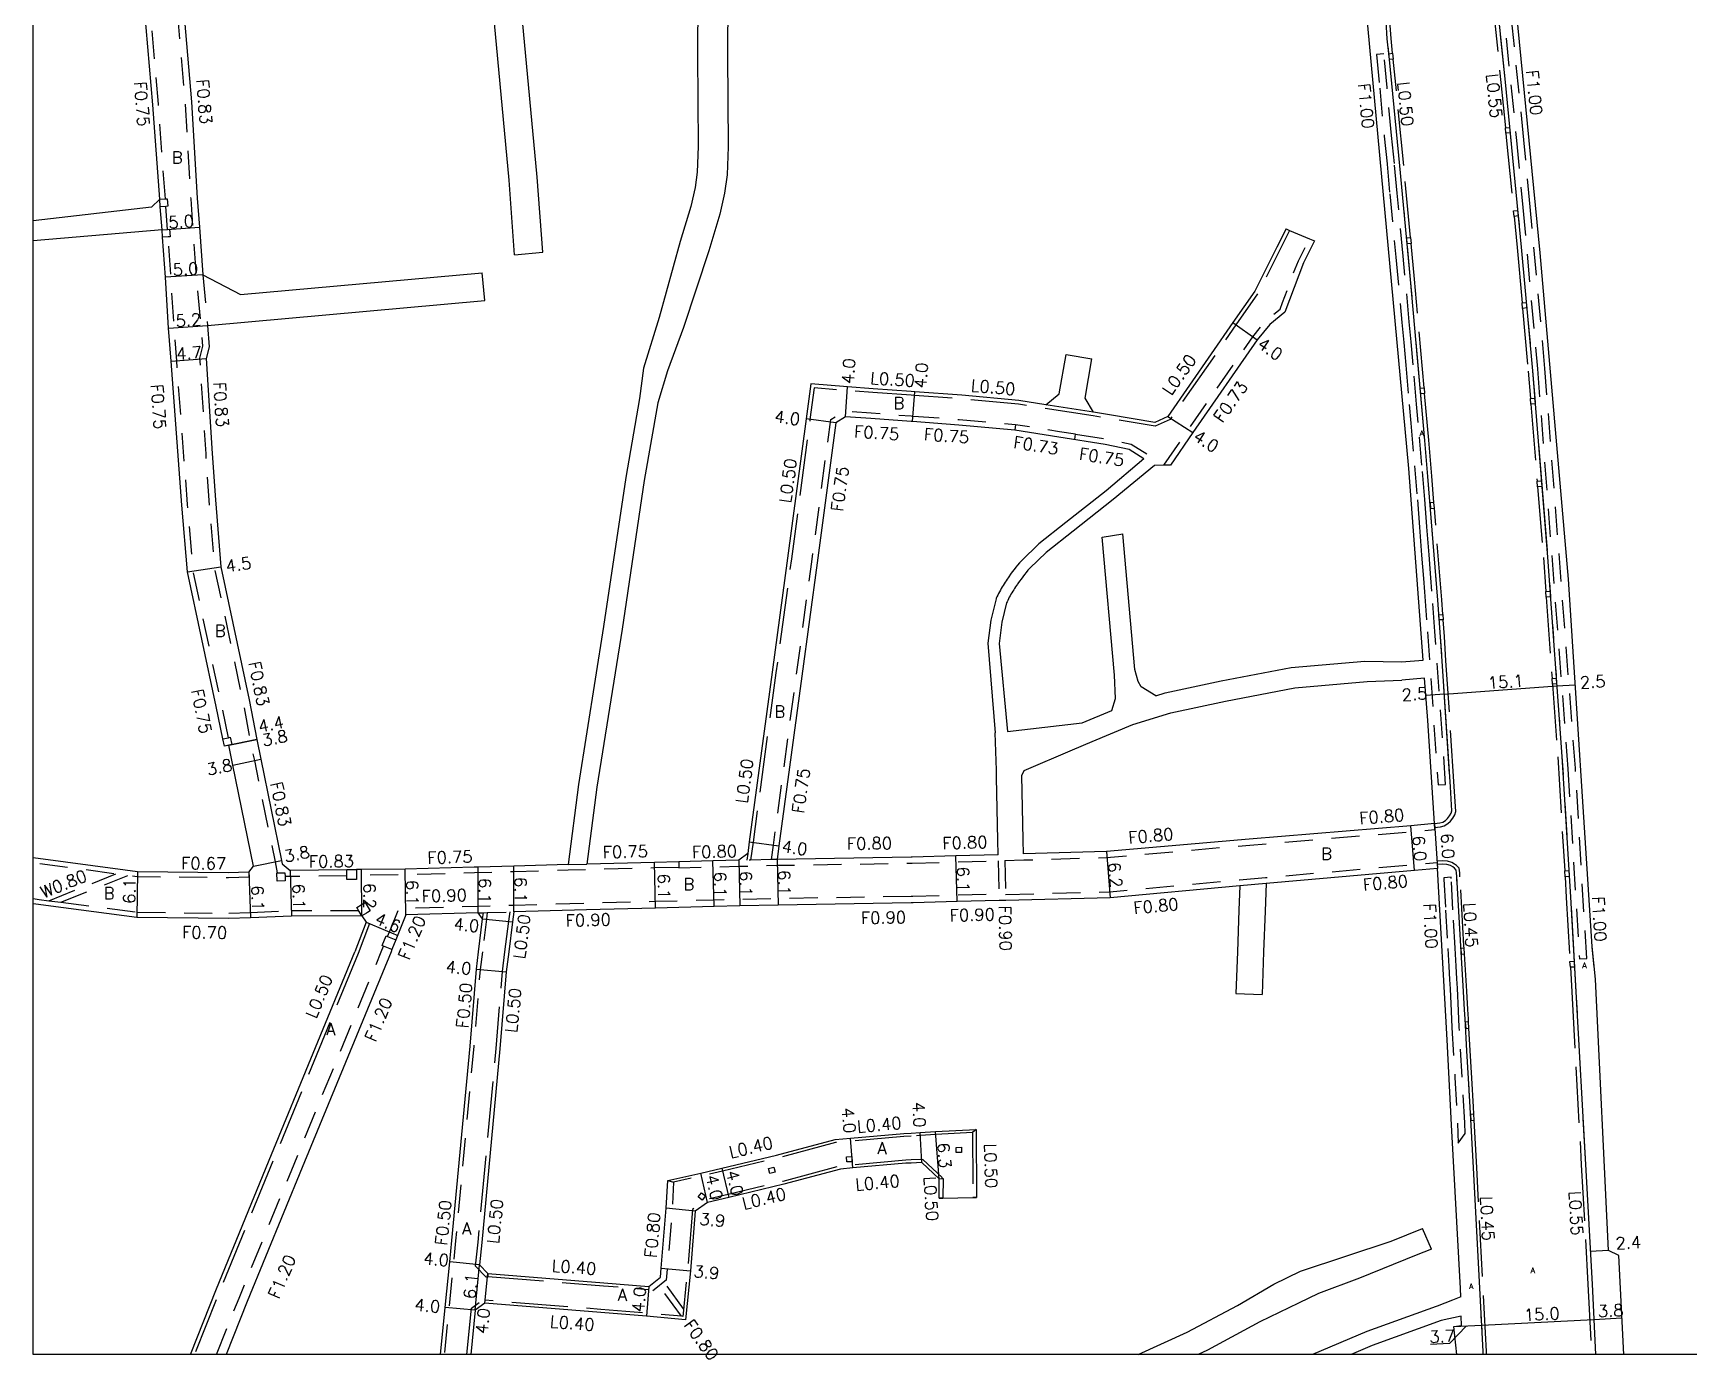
# Model space of a CAD drawing. Header units: metres. Extents: x -12000 to -11199, y -112201 to -111600.
# Drawn here: x -12000 to -11778.9, y -112200.6 to -112023.5 of the extents above; entities that cross this region are included whole.
import ezdxf

# ---------------------------------------------------------------- set-up
doc = ezdxf.new("R2010")
doc.units = ezdxf.units.M
doc.header["$LTSCALE"] = 2.5
for name, pattern in [('22320', [2.5, 1.5, -1]), ('22330', [4, 3, -1]), ('51070', [2.5, 1.5, -1])]:
    doc.linetypes.add(name, pattern=pattern)
for name, color, linetype in [('2101000', 175, 'Continuous'), ('2101001', 1, 'Continuous'), ('2102000', 4, 'Continuous'), ('2102001', 191, 'Continuous'), ('2213000', 3, 'Continuous'), ('2227000', 14, 'Continuous'), ('2232000', 120, '22320'), ('2233000', 120, '22330'), ('2235000', 4, 'Continuous'), ('5107000', 4, '51070'), ('6165200', 90, '61300'), ('9107000', 139, 'Continuous'), ('9201100', 215, 'Continuous'), ('9201500', 222, 'Continuous'), ('9201600', 215, 'Continuous'), ('9202100', 82, 'Continuous'), ('9202200', 82, 'Continuous'), ('9203500', 155, 'Continuous'), ('999', 7, 'Continuous')]:
    doc.layers.add(name, color=color, linetype=linetype)
doc.styles.add('Dm_Anotation', font='txt.shx', dxfattribs={"bigfont": 'pscdm.shx'})
doc.linetypes.add('61300', pattern='A,2,-0.75,[1,dmdr.shx,S=0.15,R=0,X=0,Y=0],-0.75', length=3.5)

msp = doc.modelspace()

# ---------------------------------------------------------------- linework, layer by layer
at = {"layer": '2101000'}
for points in [[(-11787.57, -112200), (-11788.22, -112186.8), (-11789.6, -112186.11), (-11791.34, -112149.87), (-11791.79, -112145.5), (-11794.96, -112096.45), (-11798.71, -112052.85), (-11802.72, -112011.9), (-11805.33, -111986.91), (-11805.39, -111985.9)], [(-11817.24, -112107.47), (-11814.35, -112107.27), (-11816.28, -112081.65), (-11821.97, -112020.11)], [(-11812.85, -112129.1), (-11813.74, -112115.33), (-11814.17, -112109.67), (-11817.19, -112109.95)], [(-11809.33, -112192.31), (-11809.36, -112191.19), (-11810.58, -112169.35), (-11811.15, -112157.98), (-11812.43, -112135.09)], [(-11965.47, -112141.44), (-11970.95, -112141.67), (-11973.86, -112141.76), (-11986.13, -112141.63), (-11997.63, -112140.13), (-11999.26, -112139.92), (-12000, -112139.83)], [(-11956.1, -112141.43), (-11965.47, -112141.44)], [(-11955.53, -112142.25), (-11957.02, -112146.22)], [(-11809.83, -112200), (-11810.25, -112196.26), (-11809.23, -112196.14), (-11809.26, -112194.89)]]:
    msp.add_lwpolyline(points, dxfattribs=at)
at = {"layer": '2101000', "flags": 128}
for points in [[(-11939.5, -112009.25), (-11949.64, -112013.22), (-11951.22, -112013.64), (-11952.76, -112013.73), (-11962.36, -112014.62), (-11976.61, -112015.74), (-11980.27, -112016.08), (-11980.18, -112017.07), (-11978.83, -112032.7), (-11978.08, -112045.58)], [(-11983.09, -112045.72), (-11984.02, -112033.09), (-11985.36, -112017.56), (-11985.44, -112016.56), (-11985.85, -112016.55), (-11997.13, -112016.47), (-12000, -112016.45)], [(-11978.08, -112045.58), (-11977.8, -112049.42), (-11977.35, -112055.81)], [(-11974.44, -112118.76), (-11974.65, -112117.78), (-11975.55, -112113.45), (-11979.37, -112095.46), (-11980.12, -112086.55), (-11981.57, -112067.33), (-11981.9, -112062.95), (-11982.34, -112056.12), (-11982.71, -112050.79), (-11982.78, -112049.79)], [(-11832.65, -112049.68), (-11833.88, -112052.13), (-11836.81, -112057.97), (-11839.76, -112062.18), (-11848.47, -112074.71), (-11850.19, -112075.51), (-11856.25, -112074.49), (-11858.36, -112074.16)], [(-11828.87, -112051.27), (-11830.34, -112054.2), (-11832.81, -112060.81), (-11834.84, -112062.43), (-11836.5, -112064.5), (-11845.11, -112076.88), (-11848.09, -112081.22), (-11848.98, -112081.23), (-11850.22, -112081.25)], [(-11976.71, -112062.56), (-11976.5, -112065.41), (-11976.88, -112066.99), (-11976.08, -112079.66), (-11975.66, -112085.84), (-11974.92, -112094.82), (-11971.14, -112112.57), (-11970.13, -112117.88), (-11969.6, -112120.51), (-11966.83, -112134.04), (-11966.75, -112134.46), (-11965.66, -112135.34)], [(-11882.72, -112071.39), (-11887.8, -112071.01), (-11891.24, -112070.78), (-11896.12, -112070.35), (-11896.75, -112075.04), (-11899.23, -112093.66), (-11901.29, -112108.87), (-11904.35, -112131.52), (-11904.56, -112133.09), (-11905.76, -112133.99)], [(-11864.76, -112073.15), (-11868.35, -112072.59), (-11875.95, -112071.89), (-11882.23, -112071.42), (-11882.72, -112071.39)], [(-11882.72, -112075.4), (-11888.12, -112075), (-11891.52, -112074.77), (-11892.78, -112075.57), (-11895.27, -112094.25), (-11897.32, -112109.41), (-11900.39, -112132.06), (-11900.63, -112133.87)], [(-11851.64, -112080.36), (-11853.61, -112079.14), (-11856.84, -112078.45), (-11863.01, -112077.48), (-11868.87, -112076.56), (-11876.37, -112075.87), (-11882.53, -112075.41), (-11882.72, -112075.4)], [(-11971.18, -112135.58), (-11970.55, -112134.8), (-11973.32, -112121.27), (-11973.86, -112118.64), (-11974.44, -112118.76)], [(-11812.85, -112129.1), (-11815.99, -112129.38), (-11837.57, -112131.16), (-11856.66, -112132.82), (-11867.73, -112133.15)], [(-11871.13, -112133.25), (-11876.75, -112133.42), (-11882.6, -112133.59), (-11882.72, -112133.59)], [(-11971.18, -112135.58), (-11973.93, -112135.66), (-11986.06, -112135.53), (-11987.69, -112135.31), (-12000, -112133.68)], [(-11928.56, -112134.57), (-11935.8, -112134.78), (-11940.57, -112134.92), (-11941.08, -112134.93), (-11950.3, -112135.18), (-11956.15, -112135.23), (-11956.82, -112135.24), (-11958.12, -112135.26), (-11965.66, -112135.34)], [(-11905.76, -112133.99), (-11909.2, -112134.08), (-11913.76, -112134.19), (-11917.03, -112134.27), (-11926.03, -112134.5)], [(-11882.72, -112133.59), (-11900.63, -112133.87)], [(-11812.43, -112135.09), (-11815.49, -112135.36), (-11835.32, -112137.1)], [(-11838.83, -112137.41), (-11856.13, -112139), (-11870.09, -112139.35), (-11870.99, -112139.37), (-11876.57, -112139.52), (-11882.46, -112139.69), (-11882.72, -112139.69)], [(-11882.72, -112139.69), (-11900.48, -112139.97), (-11905.61, -112140.09), (-11909.05, -112140.18), (-11916.87, -112140.37), (-11926.1, -112140.6), (-11935.78, -112140.88)], [(-11956.1, -112141.43), (-11955.53, -112142.25)], [(-11939.96, -112141.82), (-11940.55, -112141.02), (-11950.2, -112141.28), (-11951.18, -112143.75), (-11951.54, -112144.63), (-11952.08, -112145.93), (-11952.2, -112146.22)], [(-11940.51, -112146.22), (-11939.96, -112141.82)], [(-11935.78, -112140.88), (-11935.98, -112142.21), (-11936.48, -112146.22)], [(-11978.98, -112200), (-11975.51, -112191.22), (-11968.14, -112173.3), (-11957.02, -112146.22)], [(-11952.2, -112146.22), (-11964.05, -112175.04), (-11971.39, -112192.91), (-11974.2, -112200)], [(-11945.58, -112200), (-11944.96, -112193.71), (-11944.36, -112187.64), (-11944.08, -112184.79), (-11941.65, -112158.84), (-11940.8, -112148.55), (-11940.51, -112146.22)], [(-11936.48, -112146.22), (-11936.81, -112148.91), (-11937.67, -112159.19), (-11940.08, -112185.06), (-11940.38, -112188.03), (-11939.26, -112189.17), (-11923.78, -112190.41), (-11917.78, -112190.9), (-11916.21, -112189.66), (-11916.1, -112188.47), (-11915.45, -112180.48), (-11915.25, -112176.75), (-11910.82, -112175.79), (-11908.03, -112175.13), (-11900.73, -112173.39), (-11892.89, -112171.28), (-11890.85, -112171.1), (-11883.72, -112170.47), (-11882.72, -112170.42)], [(-11882.72, -112170.42), (-11881.53, -112170.36), (-11879.47, -112170.24), (-11874.03, -112169.95), (-11873.99, -112179.04)], [(-11882.72, -112174.43), (-11883.43, -112174.46), (-11890.5, -112175.09), (-11892.19, -112175.24), (-11899.75, -112177.27), (-11907.1, -112179.03), (-11909.93, -112179.69), (-11911.56, -112180.84), (-11912.21, -112188.82), (-11912.88, -112195.35), (-11918.1, -112194.89), (-11924.19, -112194.39), (-11939.69, -112193.15), (-11940.98, -112194.1), (-11941.56, -112200)], [(-11879.01, -112179.14), (-11878.97, -112176.52), (-11881.32, -112174.35), (-11882.72, -112174.43)]]:
    msp.add_lwpolyline(points, dxfattribs=at)
at = {"layer": '2101001', "flags": 128}
for points in [[(-11832.65, -112049.68), (-11832.19, -112049.88), (-11829.54, -112050.99), (-11828.87, -112051.27)], [(-11879.01, -112179.14), (-11878.51, -112179.13), (-11874.49, -112179.05), (-11873.99, -112179.04)]]:
    msp.add_lwpolyline(points, dxfattribs=at)
at = {"layer": '2102000', "flags": 128}
for points in [[(-11907.27, -112000.65), (-11907.17, -112011.65), (-11907.28, -112026.4), (-11907.19, -112038.69), (-11907.31, -112042.43), (-11907.66, -112044.88), (-11908.28, -112047.69), (-11909.75, -112052.58), (-11913.12, -112062.86), (-11915.28, -112068.61), (-11916.57, -112072.91), (-11918.37, -112083.29), (-11921.34, -112103.14), (-11924.7, -112124.23), (-11926.03, -112134.5)], [(-11912.34, -112001.81), (-11911.26, -112003.14), (-11911.17, -112011.66), (-11911.28, -112026.39), (-11911.19, -112038.65), (-11911.3, -112042.09), (-11911.59, -112044.16), (-11912.15, -112046.69), (-11913.56, -112051.37), (-11916.4, -112061.51), (-11918.47, -112068.25), (-11919.01, -112072.33), (-11920.83, -112082.89), (-11923.81, -112102.76), (-11927.17, -112123.88), (-11928.56, -112134.57)], [(-11935.71, -112053.14), (-11936.42, -112043.15), (-11938.39, -112022.2), (-11939.24, -112012.25), (-11939.5, -112009.25)], [(-11931.94, -112052.77), (-11932.66, -112042.78), (-11934.62, -112021.83), (-11935.74, -112008.6), (-11935.23, -112007.86)], [(-11983.09, -112045.72), (-11984.17, -112046.75), (-12000, -112048.58)], [(-11982.78, -112049.79), (-12000, -112051.25)], [(-11977.35, -112055.81), (-11972.29, -112058.43), (-11940.02, -112055.55)], [(-11976.71, -112062.56), (-11939.67, -112059.25)], [(-11864.76, -112073.15), (-11862.96, -112071.7), (-11862.03, -112066.44)], [(-11858.36, -112074.16), (-11859.51, -112072.29), (-11858.58, -112067.04)], [(-11851.64, -112080.36), (-11856.7, -112084.67), (-11862.08, -112088.9), (-11865.68, -112091.75), (-11868, -112093.98), (-11868.26, -112094.27), (-11868.51, -112094.57), (-11868.75, -112094.87), (-11868.99, -112095.17), (-11869.22, -112095.48), (-11869.45, -112095.8), (-11869.67, -112096.12), (-11869.77, -112096.26), (-11869.91, -112096.47), (-11870.04, -112096.67), (-11870.18, -112096.87), (-11870.31, -112097.08), (-11870.44, -112097.29), (-11870.57, -112097.49), (-11870.7, -112097.7), (-11870.82, -112097.92), (-11870.94, -112098.13), (-11871.06, -112098.35), (-11871.16, -112098.57), (-11871.27, -112098.79), (-11871.36, -112099.01), (-11871.39, -112099.07), (-11872.07, -112101.93), (-11872.5, -112104.98), (-11871.5, -112116.96)], [(-11850.22, -112081.25), (-11855.75, -112085.83), (-11861.11, -112090.04), (-11864.69, -112092.88), (-11866.89, -112094.99), (-11867.13, -112095.26), (-11867.37, -112095.55), (-11867.6, -112095.84), (-11867.83, -112096.13), (-11868.05, -112096.43), (-11868.27, -112096.73), (-11868.48, -112097.04), (-11868.52, -112097.1), (-11868.65, -112097.29), (-11868.78, -112097.49), (-11868.91, -112097.68), (-11869.04, -112097.87), (-11869.16, -112098.07), (-11869.28, -112098.27), (-11869.4, -112098.47), (-11869.52, -112098.67), (-11869.63, -112098.87), (-11869.73, -112099.08), (-11869.83, -112099.29), (-11869.92, -112099.5), (-11869.98, -112099.63), (-11870.6, -112102.21), (-11870.99, -112105.03), (-11869.87, -112116.78)], [(-11855.93, -112114.01), (-11855.43, -112112.4), (-11855.59, -112109.29), (-11857.24, -112090.83)], [(-11850.05, -112112.03), (-11851.99, -112110.82), (-11852.4, -112110.13), (-11852.85, -112108.51), (-11854.48, -112090.38)], [(-11850.05, -112112.03), (-11848.79, -112111.65), (-11841.32, -112110.05), (-11831.98, -112108.26), (-11822.15, -112107.39), (-11817.24, -112107.47)], [(-11867.93, -112122.66), (-11867.65, -112122.01), (-11861.18, -112119.24), (-11858.54, -112118.11), (-11853.11, -112115.84), (-11848.05, -112114.31), (-11840.77, -112112.75), (-11831.49, -112110.97), (-11821.82, -112110.13), (-11817.19, -112109.95)], [(-11869.87, -112116.78), (-11859.91, -112115.66), (-11855.93, -112114.01)], [(-11871.33, -112122.96), (-11871.34, -112121.98), (-11871.5, -112116.96)], [(-11871.13, -112133.25), (-11871.16, -112131.32), (-11871.33, -112122.96)], [(-11867.73, -112133.15), (-11867.76, -112131.25), (-11867.93, -112122.66)], [(-11838.83, -112137.41), (-11838.95, -112140.67), (-11839.16, -112146.22)], [(-11835.32, -112137.1), (-11835.45, -112140.8), (-11835.66, -112146.22)], [(-11839.16, -112146.22), (-11839.37, -112151.8)], [(-11835.66, -112146.22), (-11835.87, -112151.93)], [(-11852.42, -112200), (-11845.87, -112197), (-11839.13, -112193.45), (-11834.29, -112190.62), (-11830.71, -112188.85), (-11818.64, -112184.87), (-11814.42, -112183.19)], [(-11813.23, -112185.93), (-11815.27, -112186.75), (-11822.85, -112189.79), (-11828.33, -112191.87), (-11831.02, -112193.14), (-11836.18, -112195.64), (-11843.15, -112199.43), (-11844.38, -112200)], [(-11809.33, -112192.31), (-11810.43, -112192.76), (-11812.49, -112193.54), (-11812.62, -112193.59), (-11821.88, -112196.95), (-11829.14, -112200)], [(-11809.26, -112194.89), (-11811.95, -112195.47), (-11821.15, -112198.81), (-11823.98, -112200)]]:
    msp.add_lwpolyline(points, dxfattribs=at)
at = {"layer": '2102001', "flags": 128}
for points in [[(-11935.71, -112053.14), (-11931.94, -112052.77)], [(-11939.67, -112059.25), (-11940.02, -112055.55)], [(-11862.03, -112066.44), (-11858.58, -112067.04)], [(-11857.24, -112090.83), (-11854.48, -112090.38)], [(-11839.37, -112151.8), (-11835.87, -112151.93)], [(-11813.23, -112185.93), (-11814.42, -112183.19)]]:
    msp.add_lwpolyline(points, dxfattribs=at)
at = {"layer": '2213000'}
for points in [[(-11805.03, -112014.14), (-11803.41, -112030.08), (-11802.69, -112037.4), (-11801.24, -112052.11), (-11799.76, -112068.64), (-11797.73, -112093.51), (-11795.82, -112120.13), (-11794.67, -112138.93), (-11793.94, -112151.55), (-11792.67, -112174.64), (-11791.79, -112190.6), (-11791.32, -112200)], [(-11812.85, -112129.1), (-11812.85, -112129.1), (-11812.13, -112129.01), (-11811.73, -112128.9), (-11811.37, -112128.68), (-11811.08, -112128.41), (-11810.82, -112128.08), (-11810.61, -112127.7), (-11810.5, -112127.39), (-11810.7, -112124.2), (-11811.81, -112107.39), (-11812.03, -112104.15), (-11812.38, -112099.24), (-11813.71, -112082.74), (-11814.13, -112077.91), (-11816.02, -112056.42), (-11817.46, -112041.25), (-11818.86, -112027.05), (-11819.15, -112024.28), (-11819.31, -112021.97)], [(-11806.33, -112200), (-11806.35, -112199.61), (-11807.61, -112175.06), (-11808.07, -112166.95), (-11808.28, -112163.13), (-11808.5, -112159.43), (-11808.74, -112155.18), (-11808.82, -112153.95), (-11808.94, -112151.5), (-11809.33, -112145.45), (-11809.87, -112136.15), (-11809.89, -112135.66), (-11809.89, -112135.66), (-11809.92, -112135.31), (-11810.18, -112135.03), (-11810.4, -112134.87), (-11810.68, -112134.71), (-11811.17, -112134.55), (-11811.72, -112134.5), (-11812.46, -112134.54), (-11812.43, -112135.09)]]:
    msp.add_lwpolyline(points, dxfattribs=at)
at = {"layer": '2227000'}
for points in [[(-11804.05, -112023.77), (-11803.41, -112030.08), (-11802.69, -112037.4), (-11802.6, -112038.25)], [(-11817.46, -112041.25), (-11818.86, -112027.05), (-11819.04, -112025.31)], [(-11801.78, -112046.7), (-11801.54, -112049.13)], [(-11816.79, -112048.36), (-11816.9, -112047.21)], [(-11815.82, -112058.75), (-11816.02, -112056.42), (-11816.44, -112052.03)], [(-11800.41, -112061.32), (-11800.08, -112064.98)], [(-11814.03, -112079.01), (-11814.13, -112077.91), (-11815.28, -112064.83)], [(-11799.76, -112068.64), (-11799.41, -112072.83)], [(-11798.96, -112078.41), (-11797.8, -112092.62)], [(-11811.87, -112106.5), (-11812.03, -112104.15), (-11812.38, -112099.24), (-11813.62, -112083.83)], [(-11797.49, -112096.91), (-11797.35, -112098.83)], [(-11797.09, -112102.46), (-11796.95, -112104.34)], [(-11796.65, -112108.58), (-11796.52, -112110.44)], [(-11810.82, -112122.44), (-11811.59, -112110.82)], [(-11796.21, -112114.68), (-11796.15, -112115.47)], [(-11795.82, -112120.13), (-11795.67, -112122.53)], [(-11795.44, -112126.36), (-11795.18, -112130.64)], [(-11809.83, -112136.78), (-11809.87, -112136.15)], [(-11794.6, -112140.24), (-11793.94, -112151.55), (-11793.79, -112154.41)], [(-11808.74, -112155.18), (-11808.82, -112153.95), (-11808.94, -112151.5), (-11809.33, -112145.45), (-11809.51, -112142.35)], [(-11808.14, -112165.58), (-11808.25, -112163.7)], [(-11793.01, -112168.5), (-11792.67, -112174.64), (-11791.79, -112190.6)], [(-11806.49, -112196.81), (-11806.59, -112194.85)], [(-11806.33, -112200), (-11806.34, -112199.87)]]:
    msp.add_lwpolyline(points, dxfattribs=at)
at = {"layer": '2232000'}
for points in [[(-11792.5, -112147.11), (-11794.02, -112121.7), (-11798.09, -112068.3), (-11800.05, -112046.71), (-11800.89, -112037.77), (-11803.56, -112011.68), (-11805.9, -111988.66), (-11806.88, -111988.76), (-11804.54, -112011.78), (-11801.88, -112037.86), (-11801.04, -112046.8), (-11799.08, -112068.38), (-11795.01, -112121.76), (-11793.49, -112147.17)], [(-11820.6, -112026.38), (-11820.15, -112030.89), (-11819.56, -112037.27), (-11819.17, -112041.02), (-11818.81, -112045), (-11818.01, -112053.43), (-11817.19, -112062.17), (-11816.94, -112064.85), (-11816.67, -112067.89), (-11816.21, -112073.14), (-11815.99, -112075.61), (-11815.52, -112081.33), (-11815.11, -112085.87), (-11814.86, -112089.5), (-11814.56, -112093.26), (-11814.31, -112096.35), (-11814.16, -112098.13), (-11813.77, -112103.5), (-11812.35, -112123.94), (-11811.35, -112123.87), (-11812.77, -112103.43), (-11813.17, -112098.05), (-11813.32, -112096.27), (-11813.56, -112093.18), (-11813.86, -112089.42), (-11814.12, -112085.79), (-11814.53, -112081.24), (-11815, -112075.52), (-11815.22, -112073.06), (-11815.68, -112067.81), (-11815.94, -112064.76), (-11816.2, -112062.08), (-11817.02, -112053.33), (-11817.82, -112044.91), (-11818.18, -112040.92), (-11818.57, -112037.18), (-11819.16, -112030.8), (-11819.61, -112026.28)], [(-11811.6, -112136.35), (-11811.58, -112136.52), (-11811.36, -112140.66), (-11811.07, -112145.79), (-11810.93, -112148.17), (-11810.85, -112149.9), (-11810.74, -112151.16), (-11810.59, -112154.13), (-11810.52, -112156.33), (-11810.11, -112163.01), (-11809.78, -112169.1), (-11809.67, -112171.79), (-11808.74, -112170.47), (-11808.8, -112169.05), (-11809.13, -112162.95), (-11809.54, -112156.28), (-11809.61, -112154.09), (-11809.76, -112151.09), (-11809.87, -112149.83), (-11809.95, -112148.12), (-11810.09, -112145.73), (-11810.38, -112140.61), (-11810.6, -112136.44), (-11810.62, -112136.24)]]:
    msp.add_lwpolyline(points, close=True, dxfattribs=at)
at = {"layer": '2232000', "flags": 128}
for points in [[(-11982.34, -112045.66), (-11983.27, -112033.03), (-11984.61, -112017.49)], [(-11967.34, -112135.68), (-11967.64, -112134.21), (-11970.41, -112120.67), (-11970.95, -112118.04), (-11971.95, -112112.74), (-11975.74, -112094.94), (-11976.49, -112085.89), (-11976.91, -112079.71), (-11977.72, -112066.92), (-11977.33, -112065.34), (-11977.54, -112062.62), (-11978.18, -112055.87), (-11978.63, -112049.48), (-11978.91, -112045.64), (-11979.66, -112032.76), (-11981.01, -112017.15)], [(-11982.78, -112049.79), (-11983.01, -112046.71)], [(-11982.04, -112049.74), (-11982.27, -112046.66)], [(-11973.91, -112117.63), (-11974.82, -112113.29), (-11978.63, -112095.35), (-11979.37, -112086.49), (-11980.82, -112067.28), (-11981.15, -112062.91), (-11981.59, -112056.08), (-11981.96, -112050.74)], [(-11848.98, -112081.23), (-11845.7, -112076.46), (-11837.09, -112064.08), (-11835.36, -112061.91), (-11833.43, -112060.37), (-11833.12, -112059.52), (-11832.03, -112056.55), (-11831.02, -112053.93), (-11829.54, -112050.99), (-11828.87, -112051.27)], [(-11977.35, -112055.81), (-11976.71, -112062.56)], [(-11901.39, -112133.89), (-11901.13, -112131.96), (-11898.06, -112109.31), (-11896.01, -112094.15), (-11893.48, -112075.13), (-11891.71, -112074), (-11888.07, -112074.25), (-11882.72, -112074.65)], [(-11882.72, -112074.65), (-11882.47, -112074.67), (-11876.31, -112075.12), (-11868.8, -112075.81), (-11868.87, -112076.56)], [(-11860.76, -112077.09), (-11862.9, -112076.76), (-11868.81, -112075.83)], [(-11860.88, -112077.81), (-11860.76, -112077.07)], [(-11860.76, -112077.07), (-11856.7, -112077.71), (-11853.33, -112078.44), (-11851.25, -112079.73), (-11851.64, -112080.36)], [(-11882.72, -112134.39), (-11882.58, -112134.39), (-11876.73, -112134.22), (-11871.11, -112134.05), (-11870.21, -112134.02), (-11867.7, -112133.95), (-11856.62, -112133.62), (-11837.51, -112131.96), (-11815.93, -112130.18), (-11812.8, -112129.9), (-11812.85, -112129.1)], [(-11971.18, -112135.58), (-11971.16, -112136.25), (-11973.92, -112136.33), (-11986.11, -112136.2), (-11987.34, -112136.04), (-11987.77, -112135.98), (-11988.96, -112135.82), (-12000, -112134.35)], [(-11913.74, -112134.94), (-11917.01, -112135.02), (-11926.01, -112135.25), (-11928.54, -112135.32), (-11935.77, -112135.53), (-11941.06, -112135.68), (-11950.28, -112135.93), (-11956.14, -112135.98), (-11956.81, -112135.99)], [(-11928.56, -112134.57), (-11926.03, -112134.5)], [(-11913.76, -112134.19), (-11913.74, -112134.94), (-11913.74, -112134.99), (-11909.18, -112134.88), (-11905.74, -112134.79), (-11900.62, -112134.67), (-11882.72, -112134.39)], [(-11900.63, -112133.87), (-11901.39, -112133.89), (-11904.18, -112133.96), (-11904.68, -112133.97), (-11905.76, -112133.99)], [(-11871.11, -112134.05), (-11871.01, -112138.47), (-11870.99, -112139.37)], [(-11870.21, -112134.02), (-11870.11, -112138.55), (-11870.09, -112139.35)], [(-11870.11, -112138.55), (-11856.18, -112138.2), (-11838.9, -112136.61), (-11835.39, -112136.3), (-11815.56, -112134.56), (-11812.5, -112134.29), (-11812.43, -112135.09)], [(-11958.11, -112136.09), (-11966.34, -112136.18)], [(-11835.32, -112137.1), (-11838.83, -112137.41)], [(-11952.65, -112144.17), (-11952.27, -112143.25), (-11951.15, -112140.41), (-11940.58, -112140.12), (-11935.8, -112139.98), (-11926.12, -112139.7), (-11916.9, -112139.47), (-11909.07, -112139.28), (-11905.63, -112139.19), (-11900.5, -112139.07), (-11882.72, -112138.79)], [(-11882.72, -112138.79), (-11882.49, -112138.79), (-11876.59, -112138.62), (-11871.01, -112138.47)], [(-11940.55, -112141.02), (-11939.86, -112141), (-11939.35, -112140.98), (-11936.29, -112140.89), (-11935.78, -112140.88)], [(-11939.35, -112140.98), (-11939.46, -112141.87), (-11940, -112146.22)], [(-11939.96, -112141.82), (-11939.86, -112141)], [(-11975.49, -112200), (-11972.5, -112192.46), (-11965.15, -112174.58), (-11953.5, -112146.22)], [(-11953.5, -112146.22), (-11953.19, -112145.46)], [(-11940, -112146.22), (-11940.3, -112148.6), (-11941.16, -112158.88), (-11943.58, -112184.84), (-11943.86, -112187.69), (-11944.46, -112193.76), (-11945.08, -112200)], [(-11915.25, -112176.75), (-11914.46, -112176.98), (-11914.65, -112180.53), (-11915.3, -112188.54), (-11915.44, -112190.08), (-11916.06, -112190.57), (-11916.37, -112190.81), (-11917.53, -112191.72), (-11917.84, -112191.7), (-11917.81, -112191.3), (-11917.78, -112190.9)], [(-11913.41, -112194.9), (-11916.37, -112190.81)]]:
    msp.add_lwpolyline(points, dxfattribs=at)
at = {"layer": '2232000'}
for points in [[(-12000, -112139.12), (-11999.17, -112139.23), (-11997.92, -112139.39), (-11996.29, -112139.6), (-11986.08, -112140.93), (-11973.87, -112141.06), (-11970.98, -112140.97), (-11965.49, -112140.74)], [(-11956.53, -112140.73), (-11965.49, -112140.74)], [(-11913.13, -112193.92), (-11915.74, -112190.32)]]:
    msp.add_lwpolyline(points, dxfattribs=at)
at = {"layer": '2233000'}
for points in [[(-11818.43, -112026.22), (-11818.63, -112024.23), (-11818.79, -112021.91), (-11818.9, -112021.25), (-11819.11, -112020.7), (-11819.38, -112020.35), (-11819.58, -112020.13), (-11819.91, -112019.84), (-11820.16, -112019.71), (-11820.36, -112019.64), (-11820.88, -112019.55), (-11822.02, -112019.51)], [(-11805.15, -112018.52), (-11803.97, -112030.13), (-11803.37, -112036.17)], [(-11816.03, -112050.82), (-11816.95, -112041.2), (-11818.35, -112027)], [(-11803.3, -112036.88), (-11803.25, -112037.45), (-11802.28, -112047.25)], [(-11802.21, -112048), (-11801.8, -112052.16), (-11801.14, -112059.54)], [(-11814.23, -112070.88), (-11815.51, -112056.37), (-11815.96, -112051.6)], [(-11801.07, -112060.28), (-11800.31, -112068.69), (-11800.02, -112072.34)], [(-11812.91, -112086.23), (-11813.19, -112082.7), (-11813.61, -112077.87), (-11814.16, -112071.66)], [(-11799.96, -112073.08), (-11799.12, -112083.37)], [(-11799.06, -112084.1), (-11798.29, -112093.55), (-11797.96, -112098.11)], [(-11811.72, -112101.18), (-11811.87, -112099.2), (-11812.85, -112086.98)], [(-11797.91, -112098.87), (-11797.13, -112109.71)], [(-11812.82, -112129.63), (-11812.03, -112129.51), (-11811.53, -112129.38), (-11811.05, -112129.09), (-11810.7, -112128.77), (-11810.38, -112128.37), (-11810.14, -112127.91), (-11809.97, -112127.46), (-11810.19, -112124.16), (-11811.3, -112107.36), (-11811.51, -112104.11), (-11811.67, -112101.86)], [(-11797.08, -112110.48), (-11796.38, -112120.17), (-11795.45, -112135.41)], [(-11808.88, -112145.74), (-11808.9, -112145.43), (-11809.43, -112136.19), (-11809.45, -112135.66), (-11809.45, -112135.66), (-11809.53, -112135.07), (-11809.9, -112134.7), (-11810.16, -112134.5), (-11810.51, -112134.31), (-11811.08, -112134.12), (-11811.71, -112134.07), (-11812.49, -112134.11), (-11812.5, -112134.29)], [(-11795.4, -112136.19), (-11795.23, -112138.96), (-11794.74, -112147.5)], [(-11955.53, -112142.25), (-11955.06, -112142.43), (-11956.57, -112146.43)], [(-11808.28, -112155.59), (-11808.31, -112155.16), (-11808.38, -112153.93), (-11808.5, -112151.48), (-11808.83, -112146.5)], [(-11794.69, -112148.29), (-11794.5, -112151.58), (-11793.23, -112174.68), (-11792.35, -112190.63), (-11791.88, -112200)], [(-11807.58, -112167.91), (-11807.63, -112166.92), (-11807.84, -112163.11), (-11808.07, -112159.4), (-11808.24, -112156.42)], [(-11805.9, -112200), (-11805.91, -112199.59), (-11807.18, -112175.04), (-11807.53, -112168.72)]]:
    msp.add_lwpolyline(points, dxfattribs=at)
at = {"layer": '2233000', "flags": 128}
for points in [[(-11832.65, -112049.68), (-11832.19, -112049.88), (-11833.43, -112052.36), (-11836.38, -112058.23), (-11839.35, -112062.47), (-11848.14, -112075.11), (-11850.12, -112076.02), (-11856.33, -112074.98), (-11858.44, -112074.65), (-11864.83, -112073.65), (-11868.41, -112073.09), (-11876, -112072.39), (-11882.27, -112071.92), (-11882.72, -112071.89)], [(-11882.72, -112071.89), (-11887.84, -112071.51), (-11891.28, -112071.27), (-11895.69, -112070.89), (-11896.25, -112075.11), (-11898.73, -112093.73), (-11900.79, -112108.94), (-11903.85, -112131.59), (-11904.18, -112133.96)], [(-11858.36, -112074.16), (-11864.76, -112073.15)], [(-11904.56, -112133.09), (-11904.68, -112133.97)], [(-11936.98, -112146.22), (-11936.47, -112142.14), (-11936.29, -112140.89)], [(-11956.57, -112146.43), (-11967.68, -112173.49), (-11975.04, -112191.41), (-11978.45, -112200)], [(-11939.26, -112189.17), (-11939.29, -112189.57), (-11939.3, -112189.67), (-11939.48, -112189.66), (-11940.9, -112188.21), (-11940.58, -112185.01), (-11938.17, -112159.15), (-11937.31, -112148.86), (-11936.98, -112146.22)], [(-11882.72, -112170.82), (-11883.69, -112170.87), (-11890.82, -112171.5), (-11892.82, -112171.68), (-11900.63, -112173.78), (-11907.93, -112175.52), (-11910.73, -112176.18), (-11914.46, -112176.98)], [(-11874.53, -112170.37), (-11879.45, -112170.64), (-11881.51, -112170.75), (-11882.72, -112170.82)], [(-11874.03, -112169.95), (-11874.53, -112170.37), (-11874.49, -112179.05)], [(-11882.72, -112174.02), (-11883.46, -112174.06), (-11890.54, -112174.69), (-11892.26, -112174.84), (-11899.85, -112176.88), (-11907.19, -112178.64), (-11910.09, -112179.31), (-11911.95, -112180.62), (-11912.61, -112188.79), (-11913.19, -112194.51), (-11913.23, -112194.92), (-11913.41, -112194.9), (-11918.06, -112194.49), (-11924.16, -112193.99), (-11939.66, -112192.75)], [(-11878.57, -112176.5), (-11878.58, -112176.34), (-11881.17, -112173.94), (-11882.72, -112174.02)], [(-11878.97, -112176.52), (-11878.57, -112176.5), (-11878.47, -112176.49), (-11878.51, -112179.13), (-11879.01, -112179.14)], [(-11873.99, -112179.04), (-11874.49, -112179.05)], [(-11939.29, -112189.57), (-11923.81, -112190.81), (-11917.81, -112191.3)], [(-11942.06, -112200), (-11941.45, -112193.83), (-11939.84, -112192.64), (-11939.65, -112192.65), (-11939.66, -112192.75), (-11939.69, -112193.15)]]:
    msp.add_lwpolyline(points, dxfattribs=at)
at = {"layer": '2235000'}
for points in [[(-11818.94, -112026.27), (-11818.43, -112026.22), (-11818.35, -112027), (-11818.86, -112027.05)], [(-11802.74, -112036.82), (-11803.3, -112036.88), (-11803.37, -112036.17), (-11802.82, -112036.11)], [(-11801.65, -112047.94), (-11802.21, -112048), (-11802.28, -112047.25), (-11801.73, -112047.2)], [(-11816.55, -112050.87), (-11816.03, -112050.82), (-11815.96, -112051.6), (-11816.47, -112051.65)], [(-11800.51, -112060.23), (-11801.07, -112060.28), (-11801.14, -112059.54), (-11800.58, -112059.49)], [(-11814.74, -112070.93), (-11814.23, -112070.88), (-11814.16, -112071.66), (-11814.67, -112071.71)], [(-11799.4, -112073.03), (-11799.96, -112073.08), (-11800.02, -112072.34), (-11799.46, -112072.29)], [(-11798.5, -112084.06), (-11799.06, -112084.1), (-11799.12, -112083.37), (-11798.56, -112083.33)], [(-11813.36, -112087.03), (-11812.85, -112086.98), (-11812.91, -112086.23), (-11813.42, -112086.27)], [(-11797.35, -112098.83), (-11797.91, -112098.87), (-11797.96, -112098.11), (-11797.4, -112098.07)], [(-11812.24, -112101.21), (-11811.72, -112101.18), (-11811.67, -112101.86), (-11812.19, -112101.9)], [(-11796.52, -112110.44), (-11797.08, -112110.48), (-11797.13, -112109.71), (-11796.57, -112109.67)], [(-11794.84, -112136.15), (-11795.4, -112136.19), (-11795.45, -112135.41), (-11794.89, -112135.38)], [(-11809.26, -112146.53), (-11808.83, -112146.5), (-11808.88, -112145.74), (-11809.31, -112145.76)], [(-11794.13, -112148.26), (-11794.69, -112148.29), (-11794.74, -112147.5), (-11794.18, -112147.47)], [(-11808.67, -112156.44), (-11808.24, -112156.42), (-11808.28, -112155.59), (-11808.72, -112155.62)], [(-11807.97, -112168.74), (-11807.53, -112168.72), (-11807.58, -112167.91), (-11808.01, -112167.93)]]:
    msp.add_lwpolyline(points, close=True, dxfattribs=at)
at = {"layer": '2235000', "flags": 128}
for points in [[(-11982.09, -112045.64), (-11982.02, -112046.64), (-11982.26, -112046.66), (-11983.01, -112046.71), (-11983.09, -112045.72), (-11982.34, -112045.66)], [(-11981.79, -112049.72), (-11981.71, -112050.72), (-11981.96, -112050.74), (-11982.71, -112050.79), (-11982.78, -112049.79), (-11982.04, -112049.74)], [(-11973.47, -112118.55), (-11973.86, -112118.64), (-11974.44, -112118.76), (-11974.65, -112117.78), (-11973.91, -112117.63), (-11973.67, -112117.57)], [(-11967.42, -112136.78), (-11967.46, -112135.68), (-11967.34, -112135.68), (-11966.36, -112135.65), (-11966.34, -112136.18), (-11966.32, -112136.74)], [(-11958.11, -112136.55), (-11958.11, -112136.09), (-11958.12, -112135.26), (-11956.82, -112135.24), (-11956.81, -112135.99), (-11956.81, -112136.44), (-11956.81, -112136.54)], [(-11956.1, -112141.43), (-11956.19, -112141.28), (-11956.6, -112140.61), (-11956.78, -112140.32), (-11956.17, -112139.95), (-11955.67, -112139.64), (-11954.99, -112140.75), (-11955.35, -112140.97), (-11955.48, -112141.05), (-11955.79, -112141.24)], [(-11952.83, -112144.1), (-11952.67, -112144.17), (-11952.65, -112144.17), (-11951.54, -112144.63), (-11952.08, -112145.93), (-11953.19, -112145.46), (-11953.37, -112145.39)], [(-11876.7, -112173.04), (-11876.71, -112172.34), (-11876.01, -112172.32), (-11876, -112173.02)], [(-11901.59, -112175.82), (-11901.77, -112175.14), (-11901.09, -112174.96), (-11900.91, -112175.64)], [(-11891.33, -112174.29), (-11891.35, -112173.59), (-11890.65, -112173.57), (-11890.63, -112174.27)], [(-11910.64, -112179.37), (-11911.18, -112178.93), (-11910.74, -112178.39), (-11910.2, -112178.83)]]:
    msp.add_lwpolyline(points, close=True, dxfattribs=at)
at = {"layer": '5107000', "flags": 128}
for points in [[(-11997.92, -112139.39), (-11988.96, -112135.82)], [(-11996.29, -112139.6), (-11987.34, -112136.04)]]:
    msp.add_lwpolyline(points, dxfattribs=at)
at = {"layer": '6165200'}
msp.add_lwpolyline([(-11791.82, -112145.55), (-11791.54, -112148.28)], dxfattribs=at)
at = {"layer": '9107000'}
for points in [[(-11805.03, -112014.14), (-11803.41, -112030.08), (-11802.69, -112037.4), (-11801.24, -112052.11), (-11799.76, -112068.64), (-11797.73, -112093.51), (-11795.82, -112120.13), (-11794.67, -112138.93), (-11793.94, -112151.55), (-11792.67, -112174.64), (-11791.79, -112190.6), (-11791.32, -112200)], [(-11812.85, -112129.1), (-11812.85, -112129.1), (-11812.13, -112129.01), (-11811.73, -112128.9), (-11811.37, -112128.68), (-11811.08, -112128.41), (-11810.82, -112128.08), (-11810.61, -112127.7), (-11810.5, -112127.39), (-11810.7, -112124.2), (-11811.81, -112107.39), (-11812.03, -112104.15), (-11812.38, -112099.24), (-11813.71, -112082.74), (-11814.13, -112077.91), (-11816.02, -112056.42), (-11817.46, -112041.25), (-11818.86, -112027.05), (-11819.15, -112024.28), (-11819.31, -112021.97)], [(-11806.33, -112200), (-11806.35, -112199.61), (-11807.61, -112175.06), (-11808.07, -112166.95), (-11808.28, -112163.13), (-11808.5, -112159.43), (-11808.74, -112155.18), (-11808.82, -112153.95), (-11808.94, -112151.5), (-11809.33, -112145.45), (-11809.87, -112136.15), (-11809.89, -112135.66), (-11809.89, -112135.66), (-11809.92, -112135.31), (-11810.18, -112135.03), (-11810.4, -112134.87), (-11810.68, -112134.71), (-11811.17, -112134.55), (-11811.72, -112134.5), (-11812.46, -112134.54), (-11812.43, -112135.09)]]:
    msp.add_lwpolyline(points, dxfattribs=at)
at = {"layer": '9201100', "flags": 128}
for points in [[(-11982.78, -112049.79), (-11977.8, -112049.42)], [(-11977.35, -112055.81), (-11982.34, -112056.12)], [(-11981.9, -112062.95), (-11976.71, -112062.56)], [(-11839.76, -112062.18), (-11836.5, -112064.5)], [(-11981.57, -112067.33), (-11976.88, -112066.99)], [(-11891.52, -112074.77), (-11891.24, -112070.78)], [(-11882.53, -112075.41), (-11882.23, -112071.42)], [(-11892.78, -112075.57), (-11896.75, -112075.04)], [(-11848.47, -112074.71), (-11845.11, -112076.88)], [(-11979.37, -112095.46), (-11974.92, -112094.82)], [(-11811.52, -112111.79), (-11796.5, -112110.71)], [(-11796.5, -112110.71), (-11794.05, -112110.55)], [(-11811.52, -112111.79), (-11813.99, -112111.98)], [(-11970.13, -112117.88), (-11974.44, -112118.76)], [(-11973.86, -112118.64), (-11970.13, -112117.88)], [(-11973.32, -112121.27), (-11969.6, -112120.51)], [(-11815.49, -112135.36), (-11815.99, -112129.38)], [(-11812.85, -112129.1), (-11812.43, -112135.09)], [(-11904.35, -112131.52), (-11900.39, -112132.06)], [(-11876.57, -112139.52), (-11876.75, -112133.42)], [(-11856.66, -112132.82), (-11856.13, -112139)], [(-11986.06, -112135.53), (-11986.13, -112141.63)], [(-11971.18, -112135.58), (-11970.95, -112141.67)], [(-11970.55, -112134.8), (-11966.83, -112134.04)], [(-11965.66, -112135.34), (-11965.47, -112141.44)], [(-11956.1, -112141.43), (-11956.15, -112135.23)], [(-11950.2, -112141.28), (-11950.3, -112135.18)], [(-11940.55, -112141.02), (-11940.57, -112134.92)], [(-11935.78, -112140.88), (-11935.8, -112134.78)], [(-11916.87, -112140.37), (-11917.03, -112134.27)], [(-11909.05, -112140.18), (-11909.2, -112134.08)], [(-11905.76, -112133.99), (-11905.61, -112140.09)], [(-11900.63, -112133.87), (-11900.48, -112139.97)], [(-11955.53, -112142.25), (-11951.29, -112144.02)], [(-11939.96, -112141.82), (-11935.98, -112142.21)], [(-11940.8, -112148.55), (-11936.81, -112148.91)], [(-11881.32, -112174.35), (-11881.53, -112170.36)], [(-11878.97, -112176.52), (-11879.47, -112170.24)], [(-11890.5, -112175.09), (-11890.85, -112171.1)], [(-11908.03, -112175.13), (-11907.1, -112179.03)], [(-11909.93, -112179.69), (-11910.82, -112175.79)], [(-11911.56, -112180.84), (-11915.45, -112180.48)], [(-11789.6, -112186.11), (-11792.03, -112186.24)], [(-11940.38, -112188.03), (-11944.36, -112187.64)], [(-11940.98, -112194.1), (-11940.38, -112188.03)], [(-11916.1, -112188.47), (-11912.21, -112188.82)], [(-11939.69, -112193.15), (-11939.26, -112189.17)], [(-11917.78, -112190.9), (-11918.1, -112194.89)], [(-11940.98, -112194.1), (-11944.96, -112193.71)], [(-11806.53, -112196.07), (-11791.56, -112195.31)], [(-11791.56, -112195.31), (-11787.81, -112195.12)], [(-11810.25, -112196.26), (-11806.53, -112196.07)]]:
    msp.add_lwpolyline(points, dxfattribs=at)
at = {"layer": '9201600', "flags": 128}
msp.add_lwpolyline([(-11808.54, -112196.17), (-11810.83, -112198.52), (-11813.36, -112198.65)], dxfattribs=at)
at = {"layer": '9202200', "flags": 128}
msp.add_lwpolyline([(-11928.56, -112134.57), (-11926.03, -112134.5)], dxfattribs=at)
at = {"layer": '999'}
msp.add_lwpolyline([(-12000, -111600), (-11200, -111600), (-11200, -112200), (-12000, -112200)], close=True, dxfattribs=at)

# ---------------------------------------------------------------- texts
at = {"layer": '9201500', "style": 'Dm_Anotation'}
for s, rotation, p in [('5.0', 4.2525, (-11981.89, -112049.63)), ('5.0', 3.581, (-11981.31, -112055.95)), ('5.2', 4.307, (-11980.91, -112062.78)), ('4.0', 324.6126, (-11836.64, -112065.38)), ('4.7', 4.1686, (-11980.83, -112067.18)), ('4.0', 86.0649, (-11890.42, -112070.43)), ('4.0', 85.7662, (-11880.73, -112071.01)), ('4.0', 352.4086, (-11901.08, -112075.47)), ('4.0', 327.139, (-11845.2, -112077.77)), ('4.5', 8.2393, (-11974.16, -112095.52)), ('2.5', 4.3083, (-11817.16, -112112.73)), ('15.1', 4.1043, (-11805.66, -112111.12)), ('2.5', 3.6968, (-11793.37, -112111.07)), ('4.4', 11.5458, (-11969.75, -112116.95)), ('3.8', 11.5459, (-11969.24, -112118.8)), ('3.8', 11.5459, (-11976.64, -112122.69)), ('6.0', 274.7723, (-11815.78, -112130.77)), ('6.0', 273.9915, (-11812, -112130.44)), ('3.8', 11.5451, (-11966.29, -112134.29)), ('4.0', 352.2738, (-11900.1, -112132.9)), ('6.1', 271.4344, (-11900.5, -112135.32)), ('6.1', 271.7026, (-11876.61, -112134.86)), ('6.2', 274.9566, (-11856.43, -112134.31)), ('6.1', 89.3664, (-11986.36, -112139.82)), ('6.1', 272.2077, (-11970.87, -112137.37)), ('6.1', 271.7864, (-11965.36, -112137.14)), ('6.2', 270.4663, (-11955.88, -112137.05)), ('6.1', 270.8711, (-11950.18, -112136.63)), ('6.1', 270.1646, (-11940.47, -112136.36)), ('6.1', 270.1646, (-11935.69, -112136.23)), ('6.1', 271.4328, (-11916.58, -112135.79)), ('6.1', 271.4329, (-11909.06, -112135.53)), ('6.1', 271.4344, (-11905.63, -112135.44)), ('4.6', 337.4253, (-11954.51, -112142.41)), ('4.0', 354.3785, (-11943.91, -112143.27)), ('4.0', 354.8617, (-11944.95, -112148.98)), ('4.0', 273.1155, (-11882.56, -112166.3)), ('4.0', 275.027, (-11892.01, -112167.09)), ('6.3', 274.5557, (-11879.25, -112171.78)), ('4.0', 282.9087, (-11910.18, -112176.19)), ('4.0', 283.351, (-11907.45, -112175.61)), ('3.9', 354.7428, (-11911.05, -112182.67)), ('2.4', 3.151, (-11788.62, -112185.96)), ('4.0', 354.4437, (-11947.96, -112187.92)), ('3.9', 354.7448, (-11911.84, -112189.66)), ('6.1', 84.3437, (-11940.93, -112192.65)), ('4.0', 354.4434, (-11949.12, -112194.11)), ('4.0', 85.4298, (-11918.41, -112194.43)), ('4.0', 83.7876, (-11939.34, -112197.31)), ('15.0', 2.8926, (-11800.87, -112195.53)), ('3.8', 2.8358, (-11790.98, -112195.03)), ('3.7', 2.9507, (-11813.49, -112198.46))]:
    msp.add_text(s, height=1.6, rotation=rotation, dxfattribs=at).set_placement(p)
at = {"layer": '9202100', "style": 'Dm_Anotation'}
for s, height, p in [('B', 1.6, (-11981.47, -112040.94)), ('B', 1.6, (-11885.08, -112073.73)), ('A', 0.75, (-11814.81, -112077.34, 35.54)), ('B', 1.6, (-11975.73, -112104.14)), ('B', 1.6, (-11901.01, -112114.94)), ('B', 1.6, (-11827.98, -112133.92)), ('B', 1.6, (-11990.57, -112139.2)), ('B', 1.6, (-11913.13, -112137.99)), ('A', 0.75, (-11793.1, -112148.41, 35.36)), ('A', 1.6, (-11960.85, -112157.37)), ('A', 1.6, (-11887.23, -112173.24)), ('A', 1.6, (-11942.7, -112183.98)), ('A', 0.75, (-11799.98, -112189.12, 34.21)), ('A', 0.75, (-11808.21, -112191.25, 34.29)), ('A', 1.6, (-11921.92, -112192.82))]:
    msp.add_text(s, height=height, dxfattribs=at).set_placement(p)
at = {"layer": '9203500', "style": 'Dm_Anotation'}
for s, rotation, p in [('L0.55', 275.7715, (-11805.94, -112029.04)), ('F1.00', 275.8362, (-11800.61, -112028.56)), ('F0.75', 274.7209, (-11986.52, -112030.05)), ('F0.83', 274.924, (-11978.2, -112029.75)), ('F1.00', 275.7451, (-11823.07, -112030.33)), ('L0.50', 275.6313, (-11817.79, -112030.09)), ('L0.50', 54.6151, (-11848, -112072.03)), ('L0.50', 356.0678, (-11888.24, -112070.36)), ('F0.75', 274.307, (-11984.28, -112070.49)), ('F0.83', 274.3405, (-11975.94, -112070.19)), ('L0.50', 354.7387, (-11874.83, -112071.35)), ('F0.73', 54.6004, (-11841.16, -112075.68)), ('F0.75', 356.0678, (-11890.4, -112077.5)), ('F0.75', 355.7676, (-11881.07, -112077.87)), ('F0.73', 351.0676, (-11869.16, -112078.91)), ('F0.75', 351.0676, (-11860.39, -112080.46)), ('L0.50', 82.4094, (-11898.78, -112086.36)), ('F0.75', 82.4102, (-11891.84, -112087.48)), ('F0.83', 282.0085, (-11971.25, -112107.64)), ('F0.75', 281.8206, (-11978.92, -112111.32)), ('L0.50', 82.2929, (-11904.59, -112126.47)), ('F0.75', 82.2924, (-11897.05, -112127.8)), ('F0.83', 282.0085, (-11968.34, -112123.72)), ('F0.80', 4.732, (-11822.82, -112129.2)), ('F0.80', 0.884, (-11891.31, -112132.58)), ('F0.80', 1.7033, (-11878.55, -112132.52)), ('F0.80', 4.9578, (-11853.66, -112131.78)), ('F0.83', 0.6544, (-11963.17, -112134.97)), ('F0.75', 1.6376, (-11947.32, -112134.46)), ('F0.75', 1.4326, (-11923.9, -112133.73)), ('F0.80', 1.4345, (-11912, -112133.7)), ('W0.80', 21.7134, (-11998.63, -112139.09)), ('F0.67', 359.3665, (-11980.25, -112135.17)), ('F0.90', 1.6466, (-11948.08, -112139.6)), ('F0.80', 5.0163, (-11822.33, -112138.07)), ('F0.80', 5.255, (-11852.97, -112141.17)), ('F1.00', 273.0249, (-11814.32, -112139.82)), ('L0.45', 273.3032, (-11808.98, -112139.73)), ('F1.00', 273.4358, (-11791.8, -112138.88)), ('F1.20', 67.4251, (-11949.81, -112147.43)), ('L0.50', 82.8858, (-11934.3, -112147.24)), ('F0.90', 1.6247, (-11928.85, -112142.86)), ('F0.90', 0.8819, (-11889.43, -112142.49)), ('F0.90', 1.4511, (-11877.57, -112142.16)), ('F0.90', 271.2726, (-11871.03, -112140.08)), ('F0.70', 359.3669, (-11980.12, -112144.4)), ('L0.50', 67.4231, (-11962.22, -112155.24)), ('F0.50', 85.2427, (-11941.86, -112156.45)), ('F1.20', 67.4251, (-11954.28, -112158.37)), ('L0.50', 84.3788, (-11935.37, -112157.08)), ('L0.40', 5.0272, (-11889.9, -112170.37)), ('L0.40', 13.4302, (-11906.86, -112173.81)), ('L0.50', 271.5798, (-11872.97, -112171.85)), ('L0.40', 5.0327, (-11890.14, -112178.12)), ('L0.50', 273.6513, (-11881.06, -112176.27)), ('F0.50', 84.3438, (-11944.71, -112185.48)), ('L0.50', 84.3438, (-11937.8, -112185.26)), ('L0.40', 13.4302, (-11905.1, -112180.65)), ('L0.45', 272.9507, (-11806.73, -112178.91)), ('L0.55', 273.151, (-11794.89, -112178.21)), ('F0.80', 85.3639, (-11916.71, -112187.12)), ('F1.20', 67.2374, (-11967.19, -112192.7)), ('L0.40', 355.4403, (-11930.79, -112188.91)), ('L0.40', 355.4336, (-11931.02, -112196.37)), ('F0.80', 305.9882, (-11913.18, -112196.08))]:
    msp.add_text(s, height=1.6, rotation=rotation, dxfattribs=at).set_placement(p)

doc.saveas('drawing.dxf')
